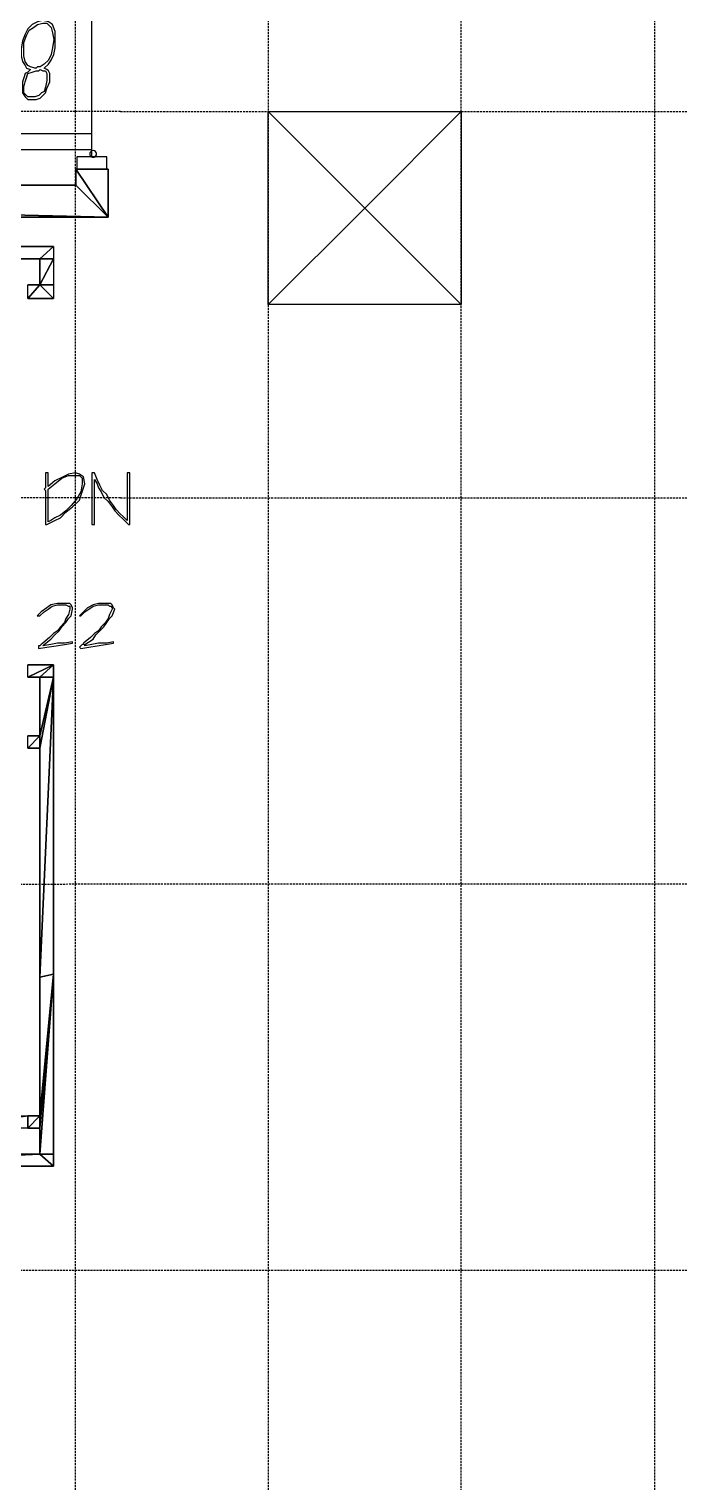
# Model space of a CAD drawing. Header units: millimetres. Extents: x -105583 to -84239, y 226362 to 247787.
# Drawn here: x -95783 to -93764, y 233292 to 237806 of the extents above; entities that cross this region are included whole.
import ezdxf

# ---------------------------------------------------------------- set-up
doc = ezdxf.new("R2010")
doc.units = ezdxf.units.MM
doc.header["$LTSCALE"] = 25.4
doc.linetypes.add('HIDDEN', pattern=[0.375, 0.25, -0.125])
doc.layers.get('0').update_dxf_attribs({"true_color": 0xff5454})
for name, color, linetype, true_color in [('02_Lvl_1', 7, 'Continuous', 0x009987), ('AC', 3, 'Continuous', 0x00ff00), ('Door', 7, 'Continuous', 0x009987), ('PDF_DOORS', 7, 'Continuous', 0x000000), ('PDF_NOTES', 7, 'Continuous', 0x000000), ('PDF_PANELS', 1, 'Continuous', 0xff0000), ('PDF_PARTITIONS', 7, 'Continuous', 0x000000), ('PDF_STAIRS', 7, 'Continuous', 0x969696), ('Tiles', 7, 'HIDDEN', 0xb3b3b3)]:
    doc.layers.add(name, color=color, linetype=linetype, true_color=true_color)

# ---------------------------------------------------------------- blocks, each defined once
blk = doc.blocks.new('Group_13')
at = {"layer": 'AC', "color": 0}
for p, q in [((0, 600), (300, 300)), ((0, 600), (600, 600)), ((0, 0), (0, 600)), ((600, 600), (300, 300)), ((600, 600), (600, 0)), ((300, 300), (0, 0)), ((300, 300), (600, 0)), ((600, 0), (0, 0))]:
    blk.add_line(p, q, dxfattribs=at)
blk = doc.blocks.new('Group_22')
at = {"layer": 'AC', "color": 0}
for p, q in [((0, 600), (300, 300)), ((0, 600), (600, 600)), ((0, 0), (0, 600)), ((600, 600), (300, 300)), ((600, 600), (600, 0)), ((300, 300), (0, 0)), ((300, 300), (600, 0)), ((600, 0), (0, 0))]:
    blk.add_line(p, q, dxfattribs=at)
blk.add_blockref('Group_13', (0, 0), dxfattribs=at)
blk = doc.blocks.new('Group_1')
at = {"layer": 'PDF_NOTES', "color": 7, "true_color": 0xffffff}
blk.add_line((9944.1, 18862.9), (9986.4, 18871.8), dxfattribs=at)
blk.add_line((9944.1, 18862.9), (9986.4, 18871.8), dxfattribs=at)
at = {"layer": 'PDF_STAIRS', "color": 7, "true_color": 0xffffff}
for p, q in [((9986.4, 21132.8), (6007.1, 21132.8)), ((9986.4, 21132.8), (9986.4, 21094.7)), ((9944.1, 21094.7), (9944.1, 21014.2)), ((9986.4, 21094.7), (9986.4, 21014.2)), ((9986.4, 21014.2), (9986.4, 20971.9)), ((9961, 20430), (9961, 20404.6)), ((9969.5, 20430), (9961, 20430)), ((9969.5, 20408.9), (9969.5, 20430)), ((9969.5, 20387.7), (9969.5, 20408.9)), ((10016.1, 20417.3), (9990.7, 20404.6)), ((9990.7, 20396.2), (10011.8, 20413.1)), ((10011.8, 20413.1), (10033, 20421.6)), ((10033, 20425.8), (10016.1, 20417.3)), ((10054.2, 20430), (10033, 20425.8)), ((10033, 20421.6), (10049.9, 20421.6)), ((10049.9, 20421.6), (10066.9, 20421.6)), ((10066.9, 20425.8), (10054.2, 20430)), ((10079.6, 20417.3), (10066.9, 20425.8)), ((10066.9, 20421.6), (10075.3, 20413.1)), ((10075.3, 20413.1), (10075.3, 20396.2)), ((10083.8, 20396.2), (10079.6, 20417.3)), ((10105, 20430), (10105, 20408.9)), ((10113.4, 20430), (10105, 20430)), ((10105, 20408.9), (10105, 20391.9)), ((10121.9, 20408.9), (10113.4, 20430)), ((10113.4, 20391.9), (10113.4, 20408.9)), ((10113.4, 20408.9), (10121.9, 20396.2)), ((10130.4, 20391.9), (10121.9, 20408.9)), ((10223.5, 20430), (10215, 20430)), ((10215, 20430), (10215, 20408.9)), ((10215, 20408.9), (10215, 20391.9)), ((10223.5, 20408.9), (10223.5, 20430)), ((10223.5, 20387.7), (10223.5, 20408.9)), ((9961, 20383.5), (9956.8, 20379.2)), ((9956.8, 20379.2), (9961, 20375)), ((9961, 20404.6), (9961, 20383.5)), ((9961, 20375), (9961, 20349.6)), ((9990.7, 20404.6), (9969.5, 20387.7)), ((9969.5, 20379.2), (9990.7, 20396.2)), ((9969.5, 20366.5), (9969.5, 20379.2)), ((9969.5, 20353.8), (9969.5, 20366.5)), ((10071.1, 20370.8), (10058.4, 20349.6)), ((10075.3, 20396.2), (10071.1, 20370.8)), ((10071.1, 20358.1), (10075.3, 20370.8)), ((10075.3, 20370.8), (10083.8, 20396.2)), ((10105, 20391.9), (10105, 20370.8)), ((10105, 20370.8), (10105, 20349.6)), ((10113.4, 20375), (10113.4, 20391.9)), ((10113.4, 20358.1), (10113.4, 20375)), ((10121.9, 20396.2), (10126.1, 20383.5)), ((10126.1, 20383.5), (10134.6, 20370.8)), ((10138.8, 20375), (10130.4, 20391.9)), ((10134.6, 20370.8), (10143.1, 20353.8)), ((10151.5, 20362.3), (10138.8, 20375)), ((10160, 20345.4), (10151.5, 20362.3)), ((10215, 20391.9), (10215, 20375)), ((10215, 20375), (10215, 20353.8)), ((10223.5, 20370.8), (10223.5, 20387.7)), ((10223.5, 20349.6), (10223.5, 20370.8)), ((9961, 20349.6), (9961, 20336.9)), ((9961, 20336.9), (9961, 20324.2)), ((9961, 20324.2), (9961, 20294.6)), ((9969.5, 20341.1), (9969.5, 20353.8)), ((9969.5, 20328.4), (9969.5, 20341.1)), ((9969.5, 20315.7), (9969.5, 20328.4)), ((9969.5, 20303), (9969.5, 20315.7)), ((10041.5, 20328.4), (10024.5, 20311.5)), ((10024.5, 20307.3), (10045.7, 20324.2)), ((10058.4, 20349.6), (10041.5, 20328.4)), ((10045.7, 20324.2), (10066.9, 20345.4)), ((10066.9, 20345.4), (10071.1, 20358.1)), ((10105, 20349.6), (10105, 20328.4)), ((10105, 20328.4), (10105, 20311.5)), ((10113.4, 20341.1), (10113.4, 20358.1)), ((10113.4, 20324.2), (10113.4, 20341.1)), ((10113.4, 20307.3), (10113.4, 20324.2)), ((10143.1, 20353.8), (10155.8, 20341.1)), ((10155.8, 20341.1), (10168.5, 20324.2)), ((10172.7, 20328.4), (10160, 20345.4)), ((10168.5, 20324.2), (10176.9, 20311.5)), ((10181.2, 20315.7), (10172.7, 20328.4)), ((10193.9, 20303), (10181.2, 20315.7)), ((10215, 20353.8), (10215, 20336.9)), ((10215, 20336.9), (10215, 20320)), ((10215, 20320), (10215, 20298.8)), ((10223.5, 20328.4), (10223.5, 20349.6)), ((10223.5, 20311.5), (10223.5, 20328.4)), ((9961, 20294.6), (9961, 20281.9)), ((9961, 20281.9), (9961, 20269.2)), ((9965.3, 20269.2), (9973.7, 20273.4)), ((9969.5, 20290.3), (9969.5, 20303)), ((9969.5, 20277.6), (9969.5, 20290.3)), ((9978, 20281.9), (9969.5, 20277.6)), ((9973.7, 20273.4), (9990.7, 20281.9)), ((9990.7, 20290.3), (9978, 20281.9)), ((10007.6, 20298.8), (9990.7, 20290.3)), ((9990.7, 20281.9), (10007.6, 20290.3)), ((10024.5, 20311.5), (10007.6, 20298.8)), ((10007.6, 20290.3), (10024.5, 20307.3)), ((10105, 20311.5), (10105, 20290.3)), ((10105, 20290.3), (10105, 20269.2)), ((10113.4, 20286.1), (10113.4, 20307.3)), ((10113.4, 20269.2), (10113.4, 20286.1)), ((10176.9, 20311.5), (10189.6, 20298.8)), ((10189.6, 20298.8), (10202.3, 20286.1)), ((10202.3, 20294.6), (10193.9, 20303)), ((10215, 20281.9), (10202.3, 20294.6)), ((10202.3, 20286.1), (10219.3, 20269.2)), ((10215, 20298.8), (10215, 20281.9)), ((10223.5, 20290.3), (10223.5, 20311.5)), ((10223.5, 20269.2), (10223.5, 20290.3)), ((9961, 20269.2), (9965.3, 20269.2)), ((10105, 20269.2), (10113.4, 20269.2)), ((10219.3, 20269.2), (10223.5, 20269.2)), ((9965.3, 20010.9), (9948.3, 19998.2)), ((9956.8, 19998.2), (9969.5, 20006.7)), ((9978, 20019.4), (9965.3, 20010.9)), ((9969.5, 20006.7), (9982.2, 20015.2)), ((9999.1, 20023.6), (9978, 20019.4)), ((9982.2, 20015.2), (9999.1, 20019.4)), ((10016.1, 20023.6), (9999.1, 20023.6)), ((9999.1, 20019.4), (10016.1, 20019.4)), ((10028.8, 20023.6), (10016.1, 20023.6)), ((10016.1, 20019.4), (10024.5, 20019.4)), ((10024.5, 20019.4), (10033, 20015.2)), ((10037.2, 20023.6), (10028.8, 20023.6)), ((10033, 20015.2), (10037.2, 20015.2)), ((10037.2, 20006.7), (10033, 19989.8)), ((10041.5, 20019.4), (10037.2, 20023.6)), ((10037.2, 20015.2), (10037.2, 20010.9)), ((10037.2, 20010.9), (10037.2, 20006.7)), ((10045.7, 20010.9), (10041.5, 20019.4)), ((10041.5, 19985.5), (10045.7, 20006.7)), ((10045.7, 20006.7), (10045.7, 20010.9)), ((10092.3, 20010.9), (10079.6, 19998.2)), ((10083.8, 19998.2), (10096.5, 20006.7)), ((10109.2, 20019.4), (10092.3, 20010.9)), ((10096.5, 20006.7), (10109.2, 20015.2)), ((10126.1, 20023.6), (10109.2, 20019.4)), ((10109.2, 20015.2), (10126.1, 20019.4)), ((10147.3, 20023.6), (10126.1, 20023.6)), ((10126.1, 20019.4), (10147.3, 20019.4)), ((10155.8, 20023.6), (10147.3, 20023.6)), ((10147.3, 20019.4), (10155.8, 20019.4)), ((10164.2, 20023.6), (10155.8, 20023.6)), ((10155.8, 20019.4), (10160, 20015.2)), ((10160, 20015.2), (10164.2, 20015.2)), ((10168.5, 20006.7), (10160, 19989.8)), ((10168.5, 20019.4), (10164.2, 20023.6)), ((10164.2, 20015.2), (10168.5, 20010.9)), ((10172.7, 20010.9), (10168.5, 20019.4)), ((10168.5, 20010.9), (10168.5, 20006.7)), ((10168.5, 19985.5), (10176.9, 20006.7)), ((10176.9, 20006.7), (10172.7, 20010.9)), ((9948.3, 19998.2), (9935.6, 19985.5)), ((9935.6, 19985.5), (9944.1, 19985.5)), ((9944.1, 19985.5), (9956.8, 19998.2)), ((10020.3, 19964.4), (10007.6, 19951.7)), ((10011.8, 19951.7), (10024.5, 19964.4)), ((10024.5, 19977.1), (10020.3, 19964.4)), ((10033, 19989.8), (10024.5, 19977.1)), ((10024.5, 19964.4), (10033, 19977.1)), ((10033, 19977.1), (10041.5, 19985.5)), ((10079.6, 19998.2), (10066.9, 19985.5)), ((10066.9, 19985.5), (10071.1, 19985.5)), ((10071.1, 19985.5), (10083.8, 19998.2)), ((10147.3, 19964.4), (10134.6, 19951.7)), ((10143.1, 19951.7), (10151.5, 19964.4)), ((10155.8, 19977.1), (10147.3, 19964.4)), ((10151.5, 19964.4), (10160, 19977.1)), ((10160, 19989.8), (10155.8, 19977.1)), ((10160, 19977.1), (10168.5, 19985.5)), ((9973.7, 19917.8), (9952.6, 19900.9)), ((9956.8, 19896.6), (9978, 19913.6)), ((9986.4, 19930.5), (9973.7, 19917.8)), ((9978, 19913.6), (9990.7, 19926.3)), ((9999.1, 19939), (9986.4, 19930.5)), ((9990.7, 19926.3), (10003.4, 19939)), ((10007.6, 19951.7), (9999.1, 19939)), ((10003.4, 19939), (10011.8, 19951.7)), ((10100.7, 19917.8), (10079.6, 19900.9)), ((10083.8, 19896.6), (10109.2, 19913.6)), ((10113.4, 19930.5), (10100.7, 19917.8)), ((10109.2, 19913.6), (10117.7, 19926.3)), ((10126.1, 19939), (10113.4, 19930.5)), ((10117.7, 19926.3), (10130.4, 19939)), ((10134.6, 19951.7), (10126.1, 19939)), ((10130.4, 19939), (10143.1, 19951.7)), ((9939.9, 19892.4), (9939.9, 19888.2)), ((9944.1, 19892.4), (9939.9, 19892.4)), ((9939.9, 19883.9), (9965.3, 19888.2)), ((9939.9, 19888.2), (9939.9, 19883.9)), ((9948.3, 19896.6), (9944.1, 19892.4)), ((9952.6, 19900.9), (9948.3, 19896.6)), ((9978, 19896.6), (9952.6, 19892.4)), ((9952.6, 19892.4), (9956.8, 19896.6)), ((9965.3, 19888.2), (9994.9, 19892.4)), ((9999.1, 19900.9), (9978, 19896.6)), ((9994.9, 19892.4), (10020.3, 19896.6)), ((10020.3, 19900.9), (9999.1, 19900.9)), ((10045.7, 19905.1), (10020.3, 19900.9)), ((10020.3, 19896.6), (10045.7, 19900.9)), ((10045.7, 19900.9), (10045.7, 19905.1)), ((10071.1, 19892.4), (10066.9, 19888.2)), ((10066.9, 19888.2), (10071.1, 19883.9)), ((10075.3, 19896.6), (10071.1, 19892.4)), ((10071.1, 19883.9), (10096.5, 19888.2)), ((10079.6, 19896.6), (10075.3, 19896.6)), ((10079.6, 19900.9), (10079.6, 19896.6)), ((10105, 19896.6), (10083.8, 19892.4)), ((10083.8, 19892.4), (10083.8, 19896.6)), ((10096.5, 19888.2), (10121.9, 19892.4)), ((10126.1, 19900.9), (10105, 19896.6)), ((10121.9, 19892.4), (10147.3, 19896.6)), ((10151.5, 19900.9), (10126.1, 19900.9)), ((10147.3, 19896.6), (10172.7, 19900.9)), ((10172.7, 19905.1), (10151.5, 19900.9)), ((10172.7, 19900.9), (10172.7, 19905.1)), ((9986.4, 19833.1), (9906, 19833.1)), ((9986.4, 19795), (9986.4, 19833.1)), ((9944.1, 19795), (9944.1, 19613)), ((9986.4, 18871.8), (9986.4, 19795)), ((9944.1, 19613), (9944.1, 19574.9)), ((9944.1, 19613), (9944.1, 19574.9)), ((9906, 19574.9), (9944.1, 19574.9)), ((9944.1, 19574.9), (9944.1, 18862.9)), ((9986.4, 18313.4), (9986.4, 18871.8)), ((9944.1, 18862.9), (9944.1, 18431.9)), ((9944.1, 18431.9), (9944.1, 18393.8)), ((9944.1, 18431.9), (9944.1, 18393.8)), ((9906, 18393.8), (9944.1, 18393.8)), ((9944.1, 18393.8), (9944.1, 18313.4)), ((9986.4, 18275.3), (9986.4, 18313.4)), ((9131.3, 18275.3), (9986.4, 18275.3))]:
    blk.add_line(p, q, dxfattribs=at)
at = {"layer": 'PDF_STAIRS', "color": 0}
for p, q in [((6007.1, 21094.7), (9944.1, 21094.7)), ((9944.1, 21094.7), (9986.4, 21094.7)), ((9944.1, 21094.7), (9986.4, 21094.7)), ((9944.1, 21014.2), (9906, 21014.2)), ((9986.4, 21014.2), (9944.1, 21014.2)), ((9986.4, 21014.2), (9944.1, 21014.2)), ((9906, 20971.9), (9986.4, 20971.9)), ((9906, 19795), (9944.1, 19795)), ((9944.1, 19795), (9986.4, 19795)), ((9944.1, 19795), (9986.4, 19795)), ((9944.1, 19613), (9906, 19613)), ((9944.1, 18431.9), (9906, 18431.9)), ((9944.1, 18313.4), (6007.1, 18313.4)), ((9986.4, 18313.4), (9944.1, 18313.4)), ((9986.4, 18313.4), (9944.1, 18313.4))]:
    blk.add_line(p, q, dxfattribs=at)
at = {"layer": 'PDF_STAIRS', "color": 7, "true_color": 0xffffff}
mesh = blk.add_polyface(dxfattribs=at)
corners = [(9986.4, 21132.8), (6007.1, 21094.7), (6007.1, 21132.8), (9944.1, 21094.7), (9986.4, 21094.7)]
mesh.append_faces([[corners[k] for k in face] for face in [(0, 1, 2), (3, 0, 4)]], dxfattribs={"vtx0": -1, "color": 7})
mesh.append_faces([[corners[k] for k in face] for face in [(1, 0, 3)]], dxfattribs={"vtx0": -1, "vtx1": -1, "color": 7})
mesh = blk.add_polyface(dxfattribs=at)
corners = [(9986.4, 21094.7), (9944.1, 21014.2), (9944.1, 21094.7), (9986.4, 21014.2)]
mesh.append_faces([[corners[k] for k in face] for face in [(0, 1, 2), (1, 0, 3)]], dxfattribs={"vtx0": -1, "color": 7})
mesh = blk.add_polyface(dxfattribs=at)
corners = [(9944.1, 21014.2), (9906, 20971.9), (9906, 21014.2), (9986.4, 20971.9), (9986.4, 21014.2)]
mesh.append_faces([[corners[k] for k in face] for face in [(0, 1, 2), (3, 0, 4)]], dxfattribs={"vtx0": -1, "color": 7})
mesh.append_faces([[corners[k] for k in face] for face in [(1, 0, 3)]], dxfattribs={"vtx0": -1, "vtx1": -1, "color": 7})
mesh = blk.add_polyface(dxfattribs=at)
corners = [(9986.4, 19833.1), (9906, 19795), (9906, 19833.1), (9944.1, 19795), (9986.4, 19795)]
mesh.append_faces([[corners[k] for k in face] for face in [(0, 1, 2), (3, 0, 4)]], dxfattribs={"vtx0": -1, "color": 7})
mesh.append_faces([[corners[k] for k in face] for face in [(1, 0, 3)]], dxfattribs={"vtx0": -1, "vtx1": -1, "color": 7})
mesh = blk.add_polyface(dxfattribs=at)
corners = [(9986.4, 19795), (9944.1, 19613), (9944.1, 19795), (9944.1, 19574.9), (9944.1, 18862.9), (9986.4, 18871.8)]
mesh.append_faces([[corners[k] for k in face] for face in [(0, 1, 2), (4, 0, 5)]], dxfattribs={"vtx0": -1, "color": 7})
mesh.append_faces([[corners[k] for k in face] for face in [(1, 0, 3), (3, 0, 4)]], dxfattribs={"vtx0": -1, "vtx1": -1, "color": 7})
mesh = blk.add_polyface(dxfattribs=at)
corners = [(9944.1, 19613), (9906, 19574.9), (9906, 19613), (9944.1, 19574.9)]
mesh.append_faces([[corners[k] for k in face] for face in [(0, 1, 2), (1, 0, 3)]], dxfattribs={"vtx0": -1, "color": 7})
mesh = blk.add_polyface(dxfattribs=at)
corners = [(9986.4, 18871.8), (9944.1, 18431.9), (9944.1, 18862.9), (9944.1, 18393.8), (9944.1, 18313.4), (9986.4, 18313.4)]
mesh.append_faces([[corners[k] for k in face] for face in [(0, 1, 2), (4, 0, 5)]], dxfattribs={"vtx0": -1, "color": 7})
mesh.append_faces([[corners[k] for k in face] for face in [(1, 0, 3), (3, 0, 4)]], dxfattribs={"vtx0": -1, "vtx1": -1, "color": 7})
mesh = blk.add_polyface(dxfattribs=at)
corners = [(9906, 18431.9), (9635.1, 18393.8), (9635.1, 18431.9), (9906, 18393.8), (9944.1, 18431.9), (9944.1, 18393.8)]
mesh.append_faces([[corners[k] for k in face] for face in [(0, 1, 2), (3, 4, 5)]], dxfattribs={"vtx0": -1, "color": 7})
mesh.append_faces([[corners[k] for k in face] for face in [(1, 0, 3)]], dxfattribs={"vtx0": -1, "vtx1": -1, "color": 7})
mesh.append_faces([[corners[k] for k in face] for face in [(3, 0, 4)]], dxfattribs={"vtx0": -1, "vtx2": -1, "color": 7})
mesh = blk.add_polyface(dxfattribs=at)
corners = [(9944.1, 18313.4), (6007.1, 18275.3), (6007.1, 18313.4), (9131.3, 18275.3), (9986.4, 18275.3), (9986.4, 18313.4)]
mesh.append_faces([[corners[k] for k in face] for face in [(0, 1, 2), (4, 0, 5)]], dxfattribs={"vtx0": -1, "color": 7})
mesh.append_faces([[corners[k] for k in face] for face in [(1, 0, 3), (3, 0, 4)]], dxfattribs={"vtx0": -1, "vtx1": -1, "color": 7})
blk = doc.blocks.new('Group_2')
at = {"color": 0}
blk.add_blockref('Group_1', (0, 0), dxfattribs=at)
blk = doc.blocks.new('Group_5')
at = {"layer": 'Tiles', "color": 0}
for p, q in [((274819.9, 171332.2), (274819.9, 170132.2)), ((275419.9, 170132.2), (275419.9, 171332.2)), ((276019.9, 171332.2), (276019.9, 170132.2)), ((274219.9, 170832.1), (274219.9, 170132.2)), ((274219.9, 170132.2), (273619.9, 170132.2)), ((274360.6, 170132.2), (274219.9, 170132.2)), ((274219.9, 170132.2), (274219.9, 168932.2)), ((274360.6, 170132.2), (274819.9, 170132.2)), ((274819.9, 170132.2), (274819.9, 168932.2)), ((274819.9, 170132.2), (275419.9, 170132.2)), ((275419.9, 170132.2), (276019.9, 170132.2)), ((275419.9, 168932.2), (275419.9, 170132.2)), ((276019.9, 170132.2), (276019.9, 168932.2)), ((276019.9, 170132.2), (276619.9, 170132.2)), ((274219.9, 168932.2), (273619.9, 168932.2)), ((274360.6, 168932.2), (274219.9, 168932.2)), ((274219.9, 168932.2), (274219.9, 168131.2)), ((274360.6, 168932.2), (274819.9, 168932.2)), ((274819.9, 168932.2), (274819.9, 167732.2)), ((274819.9, 168932.2), (275419.9, 168932.2)), ((275419.9, 168932.2), (276019.9, 168932.2)), ((275419.9, 167732.2), (275419.9, 168932.2)), ((276019.9, 168932.2), (276019.9, 167732.2)), ((276019.9, 168932.2), (276619.9, 168932.2)), ((274219.9, 168131.2), (274219.9, 167732.2)), ((273619.9, 167729.2), (274219.9, 167732.2)), ((274219.9, 167732.2), (274219.9, 166532.2)), ((274219.9, 167732.2), (274819.9, 167732.2)), ((274819.9, 167732.2), (274819.9, 166532.2)), ((274819.9, 167732.2), (275419.9, 167732.2)), ((275419.9, 167732.2), (276019.9, 167732.2)), ((275419.9, 166532.2), (275419.9, 167732.2)), ((276019.9, 167732.2), (276019.9, 166532.2)), ((276019.9, 167732.2), (276619.9, 167732.2)), ((273619.9, 166532.2), (274219.9, 166532.2)), ((274219.9, 166532.2), (274219.9, 165332.2)), ((274219.9, 166532.2), (274819.9, 166532.2)), ((274819.9, 166532.2), (274819.9, 165332.2)), ((274819.9, 166532.2), (275419.9, 166532.2)), ((275419.9, 166532.2), (276019.9, 166532.2)), ((275419.9, 165332.2), (275419.9, 166532.2)), ((276019.9, 166532.2), (276019.9, 165332.2)), ((276019.9, 166532.2), (276619.9, 166532.2))]:
    blk.add_line(p, q, dxfattribs=at)
blk = doc.blocks.new('Group_4')
at = {"layer": 'PDF_DOORS', "color": 7, "true_color": 0xffffff}
for p, q in [((0, 948.3), (0, 910.2)), ((93.1, 910.2), (93.1, 948.3)), ((0, 910.2), (36.9, 910.2)), ((36.9, 910.2), (46.6, 910.2)), ((46.6, 910.2), (46.6, 891.4)), ((46.6, 910.2), (48.3, 910.2)), ((48.3, 910.2), (93.1, 910.2)), ((46.6, 891.4), (46.6, 889)), ((46.6, 889), (918.6, 889)), ((46.6, 889), (46.6, 838.2)), ((918.6, 889), (918.6, 838.2)), ((46.6, 838.2), (46.6, 41)), ((912.8, 838.2), (46.6, 838.2)), ((918.6, 838.2), (912.8, 838.2)), ((0, 38.1), (0, 0)), ((46.6, 38.1), (0, 38.1)), ((46.6, 41), (46.6, 38.1)), ((93.1, 38.1), (46.6, 38.1)), ((93.1, 0), (93.1, 38.1))]:
    blk.add_line(p, q, dxfattribs=at)
for centre, radius, start, end in [((42.6, 901.3), 10.6, 122.6611, 291.8165), ((42.6, 901.3), 10.6, 57.3389, 122.6611), ((42.6, 901.3), 10.6, 0, 57.3389), ((42.6, 901.3), 10.6, 291.8165, 0), ((0.3, 960.5), 920.7, 272.8808, 352.3645), ((0.3, 960.5), 920.7, 352.3645, 352.5568), ((0.3, 960.5), 920.7, 272.6532, 272.8808)]:
    blk.add_arc(centre, radius, start, end, dxfattribs=at)
at = {"layer": 'PDF_PANELS', "color": 7, "true_color": 0xffffff}
for p, q in [((93.1, 948.3), (0, 948.3)), ((0, 0), (93.1, 0))]:
    blk.add_line(p, q, dxfattribs=at)
at = {"layer": 'PDF_PARTITIONS', "color": 7, "true_color": 0xffffff}
for p, q in [((207.4, 728.1), (199, 719.7)), ((220.1, 732.4), (207.4, 728.1)), ((211.7, 719.7), (224.4, 723.9)), ((232.8, 732.4), (220.1, 732.4)), ((224.4, 723.9), (232.8, 723.9)), ((245.5, 732.4), (232.8, 732.4)), ((232.8, 723.9), (245.5, 723.9)), ((254, 723.9), (245.5, 732.4)), ((245.5, 723.9), (249.8, 719.7)), ((262.5, 711.2), (254, 723.9)), ((359.8, 723.9), (338.7, 715.4)), ((364.1, 723.9), (359.8, 723.9)), ((359.8, 702.7), (364.1, 723.9)), ((444.5, 728.1), (431.8, 719.7)), ((457.2, 732.4), (444.5, 728.1)), ((444.5, 719.7), (453, 723.9)), ((453, 723.9), (478.4, 711.2)), ((469.9, 723.9), (457.2, 732.4)), ((482.6, 715.4), (469.9, 723.9)), ((186.3, 698.5), (177.8, 677.3)), ((177.8, 677.3), (177.8, 664.6)), ((190.5, 711.2), (186.3, 698.5)), ((186.3, 673.1), (190.5, 694.3)), ((199, 719.7), (190.5, 711.2)), ((190.5, 694.3), (194.7, 707)), ((194.7, 707), (203.2, 711.2)), ((203.2, 711.2), (211.7, 719.7)), ((249.8, 719.7), (258.2, 711.2)), ((254, 677.3), (249.8, 664.6)), ((258.2, 694.3), (254, 677.3)), ((258.2, 711.2), (258.2, 694.3)), ((258.2, 664.6), (262.5, 677.3)), ((262.5, 694.3), (262.5, 711.2)), ((262.5, 677.3), (262.5, 694.3)), ((296.3, 690), (275.2, 681.6)), ((275.2, 681.6), (275.2, 673.1)), ((275.2, 673.1), (296.3, 681.6)), ((317.5, 702.7), (296.3, 690)), ((296.3, 681.6), (317.5, 694.3)), ((338.7, 715.4), (317.5, 702.7)), ((317.5, 694.3), (334.4, 702.7)), ((334.4, 702.7), (355.6, 715.4)), ((351.4, 694.3), (347.1, 673.1)), ((347.1, 656.2), (351.4, 677.3)), ((355.6, 715.4), (351.4, 694.3)), ((351.4, 677.3), (359.8, 702.7)), ((393.7, 647.7), (406.4, 685.8)), ((406.4, 694.3), (397.9, 673.1)), ((406.4, 685.8), (431.8, 715.4)), ((419.1, 707), (406.4, 694.3)), ((431.8, 719.7), (419.1, 707)), ((431.8, 715.4), (444.5, 719.7)), ((478.4, 711.2), (486.8, 690)), ((491.1, 694.3), (482.6, 715.4)), ((486.8, 690), (495.3, 664.6)), ((499.5, 668.9), (491.1, 694.3)), ((177.8, 664.6), (177.8, 651.9)), ((177.8, 651.9), (182, 643.5)), ((182, 643.5), (186.3, 639.2)), ((194.7, 635), (182, 622.3)), ((186.3, 660.4), (186.3, 673.1)), ((186.3, 651.9), (186.3, 660.4)), ((190.5, 643.5), (186.3, 651.9)), ((186.3, 639.2), (194.7, 635)), ((199, 643.5), (190.5, 643.5)), ((207.4, 639.2), (199, 643.5)), ((211.7, 643.5), (207.4, 639.2)), ((215.9, 643.5), (211.7, 643.5)), ((220.1, 643.5), (215.9, 643.5)), ((215.9, 630.8), (220.1, 635)), ((232.8, 647.7), (220.1, 643.5)), ((220.1, 635), (224.4, 635)), ((224.4, 635), (237.1, 630.8)), ((245.5, 651.9), (232.8, 647.7)), ((237.1, 639.2), (245.5, 647.7)), ((249.8, 635), (237.1, 639.2)), ((249.8, 664.6), (245.5, 651.9)), ((245.5, 647.7), (254, 651.9)), ((254, 626.5), (249.8, 635)), ((254, 651.9), (258.2, 664.6)), ((334.4, 635), (326, 601.1)), ((330.2, 601.1), (342.9, 639.2)), ((347.1, 673.1), (334.4, 635)), ((342.9, 639.2), (347.1, 656.2)), ((397.9, 673.1), (385.2, 651.9)), ((385.2, 651.9), (385.2, 630.8)), ((389.5, 626.5), (393.7, 647.7)), ((495.3, 664.6), (499.5, 639.2)), ((503.8, 643.5), (499.5, 668.9)), ((499.5, 639.2), (499.5, 613.8)), ((503.8, 613.8), (503.8, 643.5)), ((165.1, 592.7), (160.9, 571.5)), ((173.6, 609.6), (165.1, 592.7)), ((169.3, 571.5), (173.6, 592.7)), ((182, 622.3), (173.6, 609.6)), ((173.6, 592.7), (182, 609.6)), ((182, 609.6), (194.7, 622.3)), ((194.7, 622.3), (207.4, 630.8)), ((207.4, 630.8), (211.7, 630.8)), ((211.7, 630.8), (215.9, 630.8)), ((237.1, 630.8), (245.5, 626.5)), ((245.5, 626.5), (254, 613.8)), ((262.5, 613.8), (254, 626.5)), ((254, 613.8), (258.2, 596.9)), ((258.2, 596.9), (258.2, 580)), ((266.7, 596.9), (262.5, 613.8)), ((266.7, 575.7), (266.7, 596.9)), ((326, 601.1), (321.7, 575.7)), ((326, 575.7), (330.2, 601.1)), ((385.2, 630.8), (381, 605.4)), ((381, 605.4), (381, 580)), ((385.2, 605.4), (389.5, 626.5)), ((385.2, 580), (385.2, 605.4)), ((499.5, 613.8), (495.3, 584.2)), ((499.5, 584.2), (503.8, 613.8)), ((160.9, 571.5), (160.9, 546.1)), ((160.9, 546.1), (160.9, 520.7)), ((165.1, 546.1), (169.3, 571.5)), ((169.3, 524.9), (165.1, 546.1)), ((258.2, 554.6), (249.8, 533.4)), ((254, 529.2), (262.5, 550.3)), ((258.2, 580), (258.2, 554.6)), ((262.5, 550.3), (266.7, 575.7)), ((317.5, 554.6), (309, 520.7)), ((321.7, 575.7), (317.5, 554.6)), ((317.5, 520.7), (321.7, 554.6)), ((321.7, 554.6), (326, 575.7)), ((381, 580), (385.2, 554.6)), ((389.5, 558.8), (385.2, 580)), ((385.2, 554.6), (389.5, 529.2)), ((393.7, 537.6), (389.5, 558.8)), ((486.8, 550.3), (474.1, 520.7)), ((474.1, 516.5), (491.1, 546.1)), ((495.3, 584.2), (486.8, 550.3)), ((491.1, 546.1), (499.5, 584.2)), ((160.9, 520.7), (169.3, 499.5)), ((173.6, 508), (169.3, 524.9)), ((169.3, 499.5), (182, 491.1)), ((186.3, 495.3), (173.6, 508)), ((215.9, 499.5), (199, 495.3)), ((228.6, 508), (215.9, 499.5)), ((215.9, 491.1), (232.8, 499.5)), ((241.3, 516.5), (228.6, 508)), ((232.8, 499.5), (245.5, 512.2)), ((249.8, 533.4), (241.3, 516.5)), ((245.5, 512.2), (254, 529.2)), ((309, 520.7), (304.8, 486.8)), ((313.3, 486.8), (317.5, 520.7)), ((389.5, 529.2), (397.9, 512.2)), ((402.2, 516.5), (393.7, 537.6)), ((397.9, 512.2), (410.6, 495.3)), ((414.9, 503.8), (402.2, 516.5)), ((436, 495.3), (414.9, 503.8)), ((453, 503.8), (436, 495.3)), ((474.1, 520.7), (453, 503.8)), ((457.2, 495.3), (474.1, 516.5)), ((182, 491.1), (199, 486.8)), ((199, 495.3), (186.3, 495.3)), ((199, 486.8), (215.9, 491.1)), ((304.8, 486.8), (313.3, 486.8)), ((410.6, 495.3), (431.8, 486.8)), ((431.8, 486.8), (457.2, 495.3))]:
    blk.add_line(p, q, dxfattribs=at)
blk = doc.blocks.new('Group_11')
at = {"layer": 'PDF_PARTITIONS', "color": 0}
for p, q in [((217782.2, 135393.6), (217882.2, 135393.6)), ((217782.2, 135343.6), (217782.2, 135393.6)), ((217882.2, 135393.6), (217882.2, 135243.6)), ((213733.5, 135343.6), (217782.2, 135343.6)), ((217882.2, 135243.6), (213733.5, 135243.6))]:
    blk.add_line(p, q, dxfattribs=at)
at = {"layer": 'Door', "color": 0, "rotation": 179.9999991462061}
blk.add_blockref('Group_4', (217878.7, 136341.9), dxfattribs=at)
at = {"layer": 'PDF_PARTITIONS', "color": 0}
mesh = blk.add_polyface(dxfattribs=at)
corners = [(217882.2, 135243.6), (213733.5, 135343.6), (213733.5, 135243.6), (217782.2, 135343.6), (217782.2, 135393.6), (217882.2, 135393.6)]
mesh.append_faces([[corners[k] for k in face] for face in [(0, 1, 2), (4, 0, 5)]], dxfattribs={"vtx0": -1, "color": 0})
mesh.append_faces([[corners[k] for k in face] for face in [(1, 0, 3), (3, 0, 4)]], dxfattribs={"vtx0": -1, "vtx1": -1, "color": 0})
blk = doc.blocks.new('Group_49')
at = {"color": 0}
blk.add_blockref('Group_2', (-110.1, -10364.6), dxfattribs=at)
at = {"layer": 'AC', "color": 0}
blk.add_blockref('Group_22', (10543.3, 10587.9), dxfattribs=at)
at = {"layer": 'PDF_PARTITIONS', "color": 0}
blk.add_blockref('Group_11', (-207836.5, -124384.3), dxfattribs=at)
at = {"layer": 'Tiles', "color": 0}
blk.add_blockref('Group_5', (-264276.6, -158944.3), dxfattribs=at)

msp = doc.modelspace()

# ---------------------------------------------------------------- block references
at = {"layer": '02_Lvl_1', "color": 0}
msp.add_blockref('Group_49', (-105583.5, 226361.7), dxfattribs=at)

doc.saveas('drawing.dxf')
